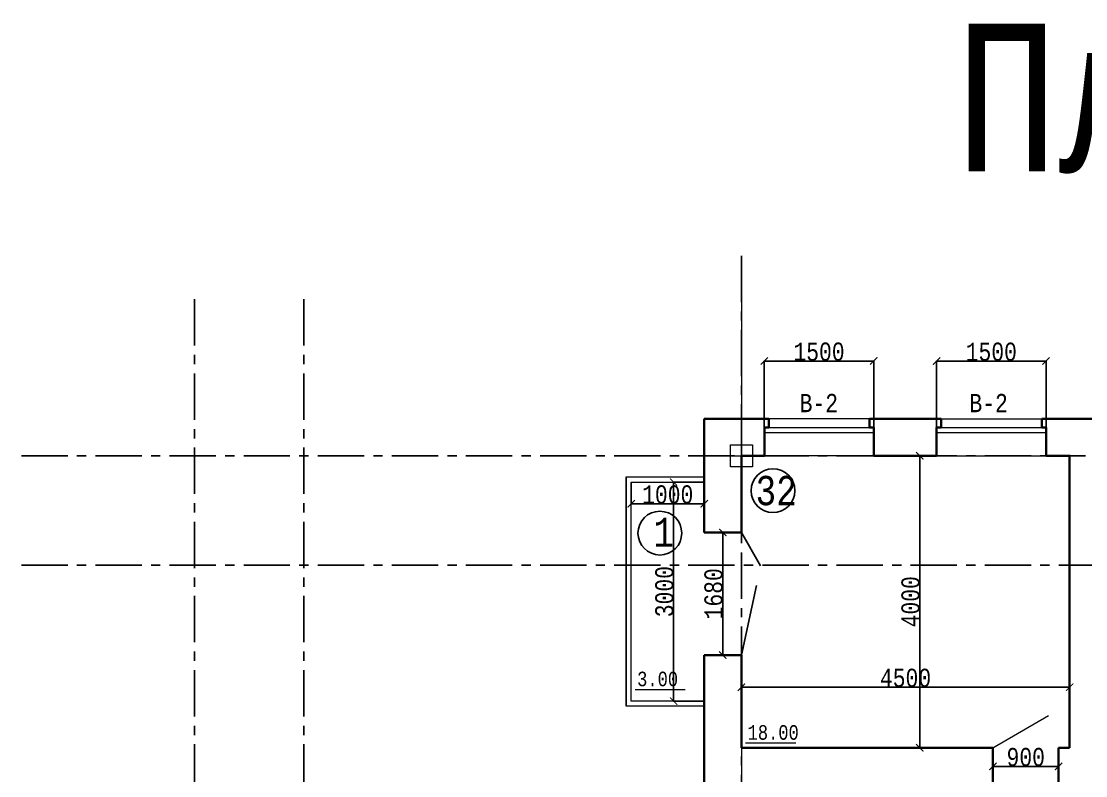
# Model space of a CAD drawing. Header units: millimetres. Extents: x -689206 to 4969298, y -1019800 to 703299.
# Drawn here: x 355255 to 369848, y -54022 to -43689 of the extents above; entities that cross this region are included whole.
import ezdxf

# ---------------------------------------------------------------- set-up
doc = ezdxf.new("R2010")
doc.units = ezdxf.units.MM
doc.linetypes.add('осеваяX2', pattern=[101.6, 63.5, -12.7, 12.7, -12.7])
for name, color, linetype, lineweight in [('б', 231, 'Continuous', 30), ('БАЛКОН', 7, 'Continuous', 20), ('ОКНА', 250, 'Continuous', 20), ('ПЕРЕГОРОДКИ', 252, 'Continuous', 9), ('РАЗМЕРЫ', 7, 'Continuous', 9), ('стены', 7, 'Continuous', 20)]:
    doc.layers.add(name, color=color, linetype=linetype, lineweight=lineweight)
doc.layers.add('четотам', color=7, linetype='Continuous')
doc.styles.add('Аннотативный', font='isocteur.ttf', dxfattribs={"width": 0.7, "height": 250})
doc.dimstyles.new('Аннотативный', dxfattribs={"dimscale": 0, "dimtxt": 250, "dimasz": 100, "dimexe": 1.25, "dimexo": 0.625, "dimtad": 1, "dimdec": 0, "dimtxsty": 'Аннотативный', "dimblk": 'ARCHTICK', "dimcen": 2.5, "dimadec": 0, "dimazin": 0, "dimtfac": 1, "dimtdec": 0, "dimtmove": 0, "dimatfit": 3, "dimfxl": 1, "dimarcsym": 0})

# ---------------------------------------------------------------- blocks, each defined once
blk = doc.blocks.new('_ArchTick')
at = {"color": 0, "linetype": 'ByBlock', "const_width": 0.15}
blk.add_lwpolyline([(-0.5, -0.5), (0.5, 0.5)], dxfattribs=at)
blk = doc.blocks.new('*D1148')
at = {"layer": 'Defpoints', "color": 0, "lineweight": 20, "transparency": 16777216}
for p in [(368576, -53895), (368576, -53895), (369476, -53895)]:
    blk.add_point(p, dxfattribs=at)
at = {"layer": 'стены', "color": 0, "lineweight": -2, "transparency": 16777216}
for p, q in [((368576, -53894), (368576, -53894)), ((369476, -53895), (368576, -53895)), ((369476, -53894), (369476, -53894))]:
    blk.add_line(p, q, dxfattribs=at)
at = {"layer": 'стены', "color": 0, "lineweight": -2, "transparency": 16777216, "xscale": 100, "yscale": 100, "zscale": 100, "rotation": 180}
blk.add_blockref('_ArchTick', (368576, -53895), dxfattribs=at)
at = {"layer": 'стены', "color": 0, "lineweight": -2, "transparency": 16777216, "xscale": 100, "yscale": 100, "zscale": 100}
blk.add_blockref('_ArchTick', (369476, -53895), dxfattribs=at)
at = {"layer": 'стены', "color": 0, "transparency": 16777216, "insert": (369026, -53769), "char_height": 250, "attachment_point": 5, "style": 'Аннотативный'}
blk.add_mtext('900', dxfattribs=at)
blk = doc.blocks.new('*D1157')
at = {"layer": 'Defpoints', "color": 0, "linetype": 'ByBlock', "lineweight": 20, "transparency": 16777216}
for p in [(364198, -50001), (364618, -50001), (364618, -53001)]:
    blk.add_point(p, dxfattribs=at)
at = {"layer": 'б', "color": 0, "linetype": 'ByBlock', "lineweight": -2, "transparency": 16777216}
for p, q in [((364617, -50001), (364197, -50001)), ((364198, -53001), (364198, -50001)), ((364617, -53001), (364197, -53001))]:
    blk.add_line(p, q, dxfattribs=at)
at = {"layer": 'б', "color": 0, "linetype": 'ByBlock', "lineweight": -2, "transparency": 16777216, "xscale": 100, "yscale": 100, "zscale": 100}
for p, rotation in [((364198, -50001), 90), ((364198, -53001), 270)]:
    blk.add_blockref('_ArchTick', p, dxfattribs=dict(at, rotation=rotation))
at = {"layer": 'б', "color": 0, "linetype": 'ByBlock', "lineweight": 25, "transparency": 16777216, "insert": (364073, -51501), "char_height": 250, "attachment_point": 5, "rotation": 90, "style": 'Аннотативный'}
blk.add_mtext('3000', dxfattribs=at)
blk = doc.blocks.new('*D1158')
at = {"layer": 'Defpoints', "color": 0, "linetype": 'ByBlock', "lineweight": 20, "transparency": 16777216}
for p in [(363618, -50001), (364618, -50001), (363618, -50298)]:
    blk.add_point(p, dxfattribs=at)
at = {"layer": 'б', "color": 0, "linetype": 'ByBlock', "lineweight": -2, "transparency": 16777216}
for p, q in [((363618, -50002), (363618, -50299)), ((364618, -50002), (364618, -50299)), ((364618, -50298), (363618, -50298))]:
    blk.add_line(p, q, dxfattribs=at)
at = {"layer": 'б', "color": 0, "linetype": 'ByBlock', "lineweight": -2, "transparency": 16777216, "xscale": 100, "yscale": 100, "zscale": 100, "rotation": 180}
blk.add_blockref('_ArchTick', (363618, -50298), dxfattribs=at)
at = {"layer": 'б', "color": 0, "linetype": 'ByBlock', "lineweight": -2, "transparency": 16777216, "xscale": 100, "yscale": 100, "zscale": 100}
blk.add_blockref('_ArchTick', (364618, -50298), dxfattribs=at)
at = {"layer": 'б', "color": 0, "linetype": 'ByBlock', "lineweight": 25, "transparency": 16777216, "insert": (364118, -50172), "char_height": 250, "attachment_point": 5, "style": 'Аннотативный'}
blk.add_mtext('1000', dxfattribs=at)
blk = doc.blocks.new('*D1164')
at = {"layer": 'Defpoints', "color": 0, "lineweight": 20, "transparency": 16777216}
for p in [(367539, -49640), (367573, -49640), (367539, -53640)]:
    blk.add_point(p, dxfattribs=at)
at = {"layer": 'РАЗМЕРЫ', "color": 0, "lineweight": -2, "transparency": 16777216}
for p, q in [((367540, -49640), (367575, -49640)), ((367573, -53640), (367573, -49640)), ((367540, -53640), (367575, -53640))]:
    blk.add_line(p, q, dxfattribs=at)
at = {"layer": 'РАЗМЕРЫ', "color": 0, "lineweight": -2, "transparency": 16777216, "xscale": 100, "yscale": 100, "zscale": 100}
for p, rotation in [((367573, -49640), 90), ((367573, -53640), 270)]:
    blk.add_blockref('_ArchTick', p, dxfattribs=dict(at, rotation=rotation))
at = {"layer": 'РАЗМЕРЫ', "color": 0, "transparency": 16777216, "insert": (367448, -51640), "char_height": 250, "attachment_point": 5, "rotation": 90, "style": 'Аннотативный'}
blk.add_mtext('4000', dxfattribs=at)
blk = doc.blocks.new('*D1179')
at = {"layer": 'Defpoints', "color": 0, "linetype": 'ByBlock', "lineweight": 20, "transparency": 16777216}
for p in [(364873, -50691), (364873, -50691), (364873, -52371)]:
    blk.add_point(p, dxfattribs=at)
at = {"layer": 'ПЕРЕГОРОДКИ', "color": 0, "linetype": 'ByBlock', "lineweight": -2, "transparency": 16777216}
for p, q in [((364873, -52371), (364873, -50691)), ((364874, -50691), (364874, -50691)), ((364874, -52371), (364874, -52371))]:
    blk.add_line(p, q, dxfattribs=at)
at = {"layer": 'ПЕРЕГОРОДКИ', "color": 0, "linetype": 'ByBlock', "lineweight": -2, "transparency": 16777216, "xscale": 100, "yscale": 100, "zscale": 100}
for p, rotation in [((364873, -50691), 90), ((364873, -52371), 270)]:
    blk.add_blockref('_ArchTick', p, dxfattribs=dict(at, rotation=rotation))
at = {"layer": 'ПЕРЕГОРОДКИ', "color": 0, "linetype": 'ByBlock', "lineweight": 13, "transparency": 16777216, "insert": (364747, -51531), "char_height": 250, "attachment_point": 5, "rotation": 90, "style": 'Аннотативный'}
blk.add_mtext('1680', dxfattribs=at)
blk = doc.blocks.new('*D1203')
at = {"layer": 'Defpoints', "color": 0, "linetype": 'ByBlock', "lineweight": 20, "transparency": 16777216}
for p in [(365442, -48342), (365442, -49640), (366942, -49640)]:
    blk.add_point(p, dxfattribs=at)
at = {"layer": 'РАЗМЕРЫ', "color": 0, "linetype": 'ByBlock', "lineweight": -2, "transparency": 16777216}
for p, q in [((365442, -49639), (365442, -48341)), ((366942, -48342), (365442, -48342)), ((366942, -49639), (366942, -48341))]:
    blk.add_line(p, q, dxfattribs=at)
at = {"layer": 'РАЗМЕРЫ', "color": 0, "linetype": 'ByBlock', "lineweight": -2, "transparency": 16777216, "xscale": 100, "yscale": 100, "zscale": 100, "rotation": 180}
blk.add_blockref('_ArchTick', (365442, -48342), dxfattribs=at)
at = {"layer": 'РАЗМЕРЫ', "color": 0, "linetype": 'ByBlock', "lineweight": -2, "transparency": 16777216, "xscale": 100, "yscale": 100, "zscale": 100}
blk.add_blockref('_ArchTick', (366942, -48342), dxfattribs=at)
at = {"layer": 'РАЗМЕРЫ', "color": 0, "linetype": 'ByBlock', "lineweight": 13, "transparency": 16777216, "insert": (366192, -48216), "char_height": 250, "attachment_point": 5, "style": 'Аннотативный'}
blk.add_mtext('1500', dxfattribs=at)
blk = doc.blocks.new('*D1204')
at = {"layer": 'Defpoints', "color": 0, "linetype": 'ByBlock', "lineweight": 20, "transparency": 16777216}
for p in [(367804, -48342), (367804, -49640), (369304, -49640)]:
    blk.add_point(p, dxfattribs=at)
at = {"layer": 'РАЗМЕРЫ', "color": 0, "linetype": 'ByBlock', "lineweight": -2, "transparency": 16777216}
for p, q in [((367804, -49639), (367804, -48341)), ((369304, -48342), (367804, -48342)), ((369304, -49639), (369304, -48341))]:
    blk.add_line(p, q, dxfattribs=at)
at = {"layer": 'РАЗМЕРЫ', "color": 0, "linetype": 'ByBlock', "lineweight": -2, "transparency": 16777216, "xscale": 100, "yscale": 100, "zscale": 100, "rotation": 180}
blk.add_blockref('_ArchTick', (367804, -48342), dxfattribs=at)
at = {"layer": 'РАЗМЕРЫ', "color": 0, "linetype": 'ByBlock', "lineweight": -2, "transparency": 16777216, "xscale": 100, "yscale": 100, "zscale": 100}
blk.add_blockref('_ArchTick', (369304, -48342), dxfattribs=at)
at = {"layer": 'РАЗМЕРЫ', "color": 0, "linetype": 'ByBlock', "lineweight": 13, "transparency": 16777216, "insert": (368554, -48217), "char_height": 250, "attachment_point": 5, "style": 'Аннотативный'}
blk.add_mtext('1500', dxfattribs=at)
blk = doc.blocks.new('*D1265')
at = {"layer": 'Defpoints', "color": 0, "linetype": 'ByBlock', "lineweight": 20, "transparency": 16777216}
for p in [(365128, -52810), (365128, -53640), (369628, -53640)]:
    blk.add_point(p, dxfattribs=at)
at = {"layer": 'РАЗМЕРЫ', "color": 0, "linetype": 'ByBlock', "lineweight": -2, "transparency": 16777216}
for p, q in [((365128, -53639), (365128, -52808)), ((369628, -52810), (365128, -52810)), ((369628, -53639), (369628, -52808))]:
    blk.add_line(p, q, dxfattribs=at)
at = {"layer": 'РАЗМЕРЫ', "color": 0, "linetype": 'ByBlock', "lineweight": -2, "transparency": 16777216, "xscale": 100, "yscale": 100, "zscale": 100, "rotation": 180}
blk.add_blockref('_ArchTick', (365128, -52810), dxfattribs=at)
at = {"layer": 'РАЗМЕРЫ', "color": 0, "linetype": 'ByBlock', "lineweight": -2, "transparency": 16777216, "xscale": 100, "yscale": 100, "zscale": 100}
blk.add_blockref('_ArchTick', (369628, -52810), dxfattribs=at)
at = {"layer": 'РАЗМЕРЫ', "color": 0, "linetype": 'ByBlock', "lineweight": 20, "transparency": 16777216, "insert": (367378, -52684), "char_height": 250, "attachment_point": 5, "style": 'Аннотативный'}
blk.add_mtext('4500', dxfattribs=at)

msp = doc.modelspace()

# ---------------------------------------------------------------- linework, layer by layer
at = {"layer": 'б', "color": 18, "linetype": 'ByBlock', "lineweight": 25, "true_color": 0x000000}
for p, q in [((363548, -53070.9), (363548, -49930.9)), ((365128, -50691.1), (365391.1, -51146.7)), ((365128, -52371.1), (365336.2, -51416.7))]:
    msp.add_line(p, q, dxfattribs=at)
at = {"layer": 'б', "color": 18, "linetype": 'ByBlock', "lineweight": 30, "true_color": 0x000000}
for p, q in [((365128, -50691.1), (365128, -50298.1)), ((365128, -50691.1), (364618, -50691.1)), ((364618, -52371.1), (365128, -52371.1))]:
    msp.add_line(p, q, dxfattribs=at)
at = {"layer": 'БАЛКОН'}
for p, q in [((363548, -49930.9), (364618, -49930.9)), ((363618, -53000.9), (363618, -50000.9)), ((363618, -50000.9), (364618, -50000.9)), ((364618, -53070.9), (363548, -53070.9)), ((364618, -53000.9), (363618, -53000.9))]:
    msp.add_line(p, q, dxfattribs=at)
at = {"layer": 'ОКНА'}
for p, q in [((365442.3, -49322), (366942.3, -49322)), ((365502.3, -49252), (366882.3, -49252)), ((367804.5, -49322), (369304.5, -49322)), ((367864.5, -49252), (369244.5, -49252))]:
    msp.add_line(p, q, dxfattribs=at)
at = {"layer": 'РАЗМЕРЫ', "lineweight": 30}
for p, q in [((365502.3, -49252), (365502.3, -49132)), ((365502.3, -49132), (365502.3, -49252)), ((366882.3, -49252), (366882.3, -49132)), ((367864.5, -49252), (367864.5, -49132)), ((367864.5, -49132), (367864.5, -49252)), ((369244.5, -49252), (369244.5, -49132)), ((365442.3, -49252), (365502.3, -49252)), ((366942.3, -49252), (366882.3, -49252)), ((367804.5, -49252), (367864.5, -49252)), ((369304.5, -49252), (369244.5, -49252))]:
    msp.add_line(p, q, dxfattribs=at)
at = {"layer": 'РАЗМЕРЫ'}
for p, q in [((366882.3, -49132), (365502.3, -49132)), ((367864.5, -49132), (369244.5, -49132)), ((366942.3, -49639.9), (365442.3, -49639.9)), ((367804.5, -49639.9), (369304.5, -49639.9)), ((363669.1, -52840.5), (364358.4, -52840.5)), ((365183.5, -53572.9), (365872.8, -53572.9))]:
    msp.add_line(p, q, dxfattribs=at)
at = {"layer": 'стены', "linetype": 'осеваяX2', "lineweight": 25, "ltscale": 10}
for p, q in [((365128, -46900), (365128, -93010)), ((357628, -47496.5), (357628, -91644)), ((359128, -47496.5), (359128, -91644)), ((347128, -49639.9), (369846.1, -49639.9)), ((347128, -51139.9), (419128, -51139.9))]:
    msp.add_line(p, q, dxfattribs=at)
at = {"layer": 'стены', "color": 1, "linetype": 'осеваяX2', "lineweight": 15, "ltscale": 10}
for p, q in [((365128, -47496.5), (365128, -50691.1)), ((365128, -52371.1), (365128, -54322.1))]:
    msp.add_line(p, q, dxfattribs=at)
at = {"layer": 'стены', "color": 1, "linetype": 'осеваяX2', "ltscale": 10}
msp.add_line((365128, -47496.5), (365128, -49789.9), dxfattribs=at)
at = {"layer": 'стены', "lineweight": 30}
for p, q in [((364618, -49642), (364618, -49132)), ((364618, -49132), (365502.3, -49132)), ((366882.3, -49132), (367864.5, -49132)), ((369244.5, -49132), (370146.1, -49132)), ((365442.3, -49639.9), (365442.3, -49252)), ((366942.3, -49639.9), (366942.3, -49252)), ((367804.5, -49639.9), (367804.5, -49252)), ((369304.5, -49639.9), (369304.5, -49252)), ((364618, -50691.1), (364618, -49642)), ((365128, -50691.1), (365128, -49639.9)), ((365442.3, -49639.9), (365128, -49639.9)), ((367804.5, -49639.9), (366942.3, -49639.9)), ((369636.1, -49639.9), (369304.5, -49639.9)), ((369628.1, -49639.9), (369628.1, -53639.9)), ((364618, -54382.1), (364618, -52371.1)), ((365128, -53639.9), (365128, -52371.1)), ((368576.1, -53639.9), (365128, -53639.9)), ((368576.1, -54149.9), (368576.1, -53639.9)), ((369628.1, -53639.9), (369476.1, -53639.9)), ((369476.1, -54149.9), (369476.1, -53639.9))]:
    msp.add_line(p, q, dxfattribs=at)
at = {"layer": 'стены'}
for p, q in [((365128, -49789.9), (365128, -49489.9)), ((364978, -49639.9), (365278, -49639.9)), ((365128, -49639.9), (365128, -49850.9)), ((368576.1, -53639.9), (369339.7, -53199.1))]:
    msp.add_line(p, q, dxfattribs=at)
msp.add_lwpolyline([(364978, -49489.9), (365278, -49489.9), (365278, -49789.9), (364978, -49789.9)], close=True, dxfattribs=at)
at = {"layer": 'четотам'}
for centre in [(365559.7, -50119.1), (364010, -50700)]:
    msp.add_circle(centre, 300, dxfattribs=at)

# ---------------------------------------------------------------- texts
at = {"layer": 'РАЗМЕРЫ', "lineweight": 20, "ltscale": 150, "attachment_point": 1, "style": 'Аннотативный'}
for s, insert, char_height, width in [('В-2', (365926.7, -48793.4), 250, 922.913), ('В-2', (368254.3, -48793.4), 250, 922.913), ('32', (365322.5, -49916), 401.1, 1460), ('1', (363922.1, -50486.3), 401.1, 1460)]:
    msp.add_mtext(s, dxfattribs=dict(at, insert=insert, char_height=char_height, width=width))
at = {"layer": 'РАЗМЕРЫ', "char_height": 200, "width": 656.117, "attachment_point": 1, "style": 'Аннотативный'}
for s, insert in [('3.00', (363698.4, -52597.6)), ('18.00', (365212.8, -53330.1))]:
    msp.add_mtext(s, dxfattribs=dict(at, insert=insert))
at = {"layer": 'стены', "insert": (368057.7, -43720.4), "char_height": 2025.246, "width": 76858.328, "attachment_point": 1, "style": 'Аннотативный'}
msp.add_mtext('План 2-4 поверху', dxfattribs=at)

# ---------------------------------------------------------------- dimensions: what is measured, and where the dimension line sits
at = {"layer": 'б', "color": 18, "linetype": 'ByBlock', "lineweight": 25, "true_color": 0x000000}
for p1, p2, distance, picture, middle in [((364618, -50000.9), (363618, -50000.9), 297.2, '*D1158', (364118, -50172.5)), ((364618, -53000.9), (364618, -50000.9), 419.9, '*D1157', (364072.5, -51500.9))]:
    dim = msp.add_aligned_dim(p1=p1, p2=p2, distance=distance, dimstyle='Аннотативный', dxfattribs=at)
    dim.commit()
    dim.dimension.update_dxf_attribs({"geometry": picture, "text_midpoint": middle})
at = {"layer": 'ПЕРЕГОРОДКИ', "color": 18, "linetype": 'ByBlock', "lineweight": 13, "true_color": 0x000000}
dim = msp.add_linear_dim(base=(364873, -50691.1), p1=(364873, -52371.1), p2=(364873, -50691.1), angle=90, dimstyle='Аннотативный', dxfattribs=at)
dim.commit()
dim.dimension.update_dxf_attribs({"geometry": '*D1179', "text_midpoint": (364747.4, -51531.1)})
at = {"layer": 'РАЗМЕРЫ', "linetype": 'ByBlock', "lineweight": 13}
for base, p1, p2, picture, middle in [((365442.3, -48341.8), (366942.3, -49639.9), (365442.3, -49639.9), '*D1203', (366192.3, -48216.2)), ((367804.5, -48342.3), (369304.5, -49639.9), (367804.5, -49639.9), '*D1204', (368554.5, -48216.7))]:
    dim = msp.add_linear_dim(base=base, p1=p1, p2=p2, dimstyle='Аннотативный', dxfattribs=at)
    dim.commit()
    dim.dimension.update_dxf_attribs({"geometry": picture, "text_midpoint": middle})
at = {"layer": 'РАЗМЕРЫ'}
dim = msp.add_linear_dim(base=(367573.3, -49639.9), p1=(367539, -53639.9), p2=(367539, -49639.9), angle=90, dimstyle='Аннотативный', dxfattribs=at)
dim.commit()
dim.dimension.update_dxf_attribs({"geometry": '*D1164', "text_midpoint": (367447.7, -51639.9)})
at = {"layer": 'РАЗМЕРЫ', "linetype": 'ByBlock', "lineweight": 20}
dim = msp.add_linear_dim(base=(365128, -52809.6), p1=(369628.1, -53639.9), p2=(365128, -53639.9), dimstyle='Аннотативный', dxfattribs=at)
dim.commit()
dim.dimension.update_dxf_attribs({"geometry": '*D1265', "text_midpoint": (367378, -52684)})
at = {"layer": 'стены'}
dim = msp.add_aligned_dim(p1=(369476.1, -53894.9), p2=(368576.1, -53894.9), distance=0, dimstyle='Аннотативный', dxfattribs=at)
dim.commit()
dim.dimension.update_dxf_attribs({"geometry": '*D1148', "text_midpoint": (369026.1, -53769.3)})

doc.saveas('drawing.dxf')
